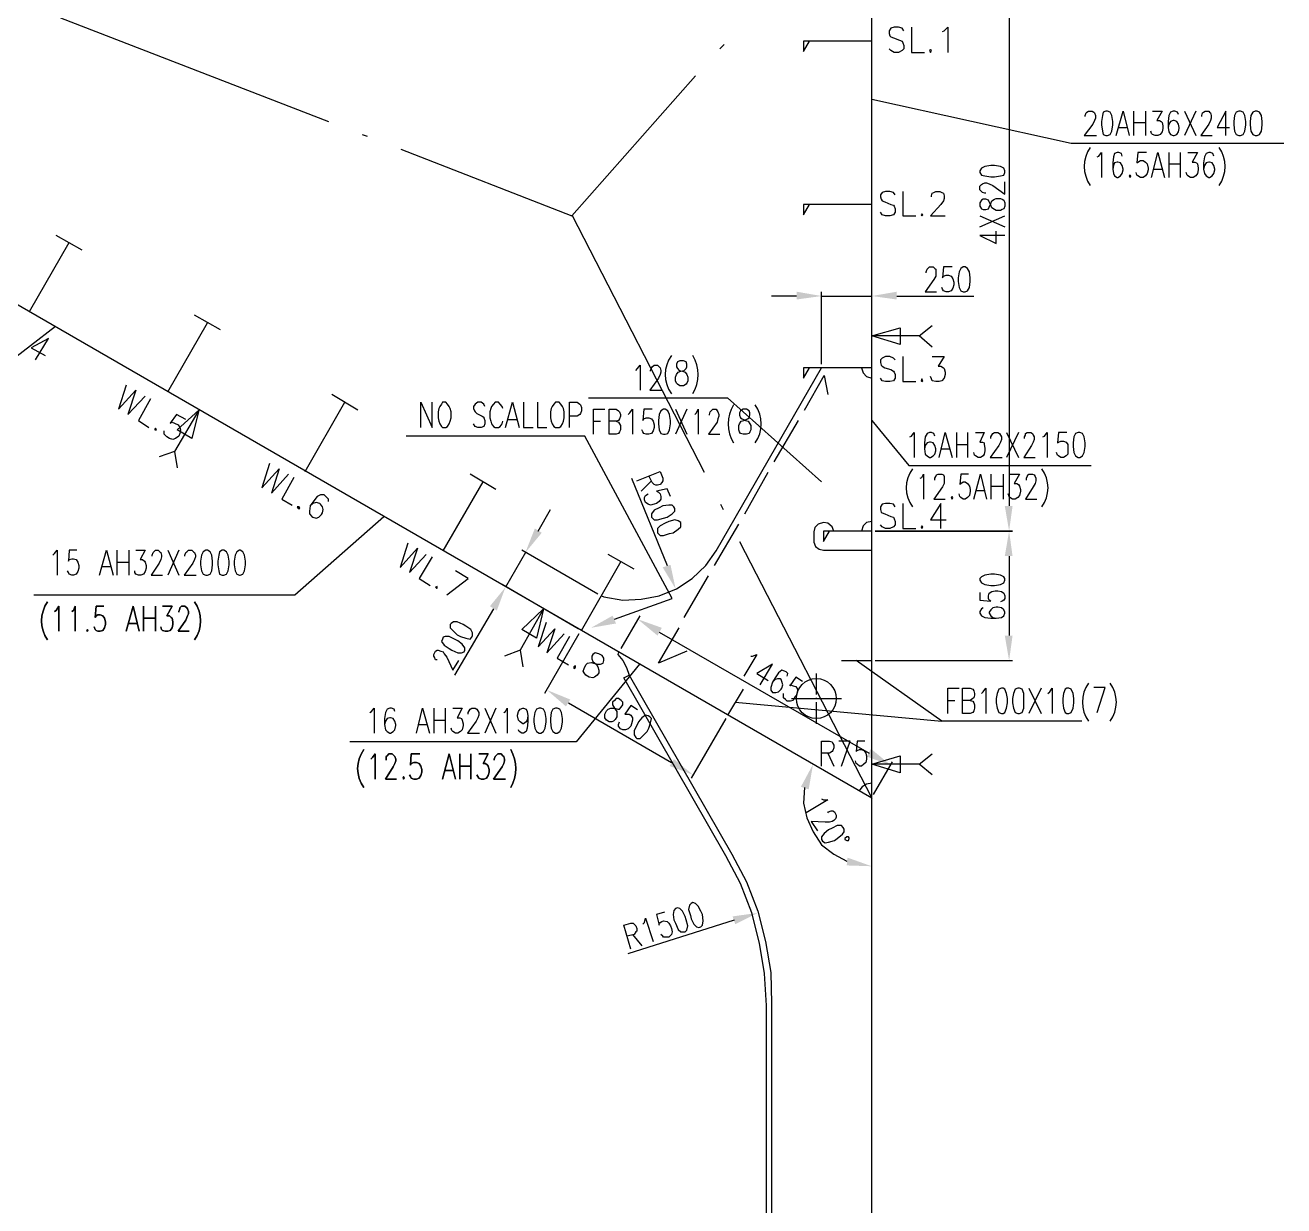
# Model space of a CAD drawing. Header units: millimetres. Extents: x 0.6 to 49, y 0.3 to 23.1.
# Drawn here: x 26.429 to 31.286, y 13.92 to 18.475 of the extents above; entities that cross this region are included whole.
import ezdxf

# ---------------------------------------------------------------- set-up
doc = ezdxf.new("R2010")
doc.units = ezdxf.units.MM
doc.layers.add('PDF_Geometry', color=7, linetype='Continuous')
doc.layers.add('PDF_Solid Fills', color=7, linetype='Continuous')

msp = doc.modelspace()

# ---------------------------------------------------------------- linework, layer by layer
at = {"layer": 'PDF_Geometry', "lineweight": 25}
for points in [[(29.1861, 16.4833), (29.6961, 15.4933), (24.3161, 18.6), (24.3161, 19.3733), (24.9761, 19.12)], [(30.2261, 18.9467), (30.2261, 16.62)], [(26.5661, 18.5033), (27.5994, 18.1033)], [(29.8194, 18.4533), (29.8128, 18.4633), (29.7994, 18.4667), (29.7828, 18.4667), (29.7694, 18.4633), (29.7628, 18.4533), (29.7628, 18.4433), (29.7661, 18.4333), (29.7694, 18.43), (29.7794, 18.4267), (29.8028, 18.4167), (29.8128, 18.4133), (29.8161, 18.4067), (29.8194, 18.3967), (29.8194, 18.3833), (29.8128, 18.3767), (29.7994, 18.37), (29.7828, 18.37), (29.7694, 18.3767), (29.7628, 18.3833)], [(29.8494, 18.4667), (29.8494, 18.37), (29.8994, 18.37)], [(29.9694, 18.45), (29.9761, 18.4533), (29.9894, 18.4667), (29.9894, 18.37)], [(29.6961, 18.4133), (29.4328, 18.4133), (29.4328, 18.3733), (29.4561, 18.4133)], [(29.1261, 18.4), (29.1094, 18.3833)], [(27.8794, 17.9967), (28.5394, 17.74), (29.0161, 18.28)], [(29.6961, 18.19), (30.4661, 18.02), (31.2861, 18.02)], [(30.5194, 18.1233), (30.5194, 18.1267), (30.5228, 18.1367), (30.5261, 18.14), (30.5328, 18.1433), (30.5461, 18.1433), (30.5528, 18.14), (30.5561, 18.1367), (30.5594, 18.1267), (30.5594, 18.1167), (30.5561, 18.1067), (30.5494, 18.0933), (30.5161, 18.05), (30.5628, 18.05)], [(30.6394, 18.05), (30.6661, 18.1433), (30.6894, 18.05)], [(30.7061, 18.1433), (30.7061, 18.05)], [(30.7528, 18.1433), (30.7528, 18.05)], [(30.7794, 18.1433), (30.8161, 18.1433), (30.7961, 18.1067), (30.8061, 18.1067), (30.8128, 18.1033), (30.8161, 18.1), (30.8194, 18.0867), (30.8194, 18.0767), (30.8161, 18.0633), (30.8094, 18.0533), (30.7994, 18.05), (30.7894, 18.05), (30.7794, 18.0533), (30.7761, 18.0567), (30.7728, 18.0667)], [(30.8794, 18.13), (30.8761, 18.14), (30.8661, 18.1433), (30.8594, 18.1433), (30.8494, 18.14), (30.8428, 18.1267), (30.8394, 18.1033), (30.8394, 18.08), (30.8428, 18.0633), (30.8494, 18.0533), (30.8594, 18.05), (30.8628, 18.05), (30.8728, 18.0533), (30.8794, 18.0633), (30.8828, 18.0767), (30.8828, 18.08), (30.8794, 18.0933), (30.8728, 18.1033), (30.8628, 18.1067), (30.8594, 18.1067), (30.8494, 18.1033), (30.8428, 18.0933), (30.8394, 18.08)], [(30.9028, 18.1433), (30.9461, 18.05)], [(30.9461, 18.1433), (30.9028, 18.05)], [(30.9694, 18.1233), (30.9694, 18.1267), (30.9728, 18.1367), (30.9761, 18.14), (30.9828, 18.1433), (30.9961, 18.1433), (30.9994, 18.14), (31.0028, 18.1367), (31.0061, 18.1267), (31.0061, 18.1167), (31.0028, 18.1067), (30.9961, 18.0933), (30.9661, 18.05), (31.0094, 18.05)], [(31.0628, 18.05), (31.0628, 18.1433), (31.0294, 18.08), (31.0761, 18.08)], [(30.6494, 18.08), (30.6794, 18.08)], [(30.7061, 18.1), (30.7528, 18.1)], [(27.7294, 18.0533), (27.7494, 18.0467)], [(30.5661, 17.9667), (30.5728, 17.97), (30.5828, 17.9833), (30.5828, 17.8867)], [(30.6628, 17.97), (30.6594, 17.98), (30.6494, 17.9833), (30.6428, 17.9833), (30.6328, 17.98), (30.6294, 17.9667), (30.6261, 17.9433), (30.6261, 17.92), (30.6294, 17.9033), (30.6328, 17.8933), (30.6428, 17.8867), (30.6461, 17.8867), (30.6561, 17.8933), (30.6628, 17.9033), (30.6661, 17.9167), (30.6661, 17.92), (30.6628, 17.9333), (30.6561, 17.9433), (30.6461, 17.9467), (30.6428, 17.9467), (30.6328, 17.9433), (30.6294, 17.9333), (30.6261, 17.92)], [(30.7561, 17.9833), (30.7228, 17.9833), (30.7194, 17.9433), (30.7228, 17.9467), (30.7328, 17.9533), (30.7428, 17.9533), (30.7528, 17.9467), (30.7594, 17.94), (30.7628, 17.9233), (30.7628, 17.9167), (30.7594, 17.9033), (30.7528, 17.8933), (30.7428, 17.8867), (30.7328, 17.8867), (30.7228, 17.8933), (30.7194, 17.8967), (30.7161, 17.9067)], [(30.7761, 17.8867), (30.7994, 17.9833), (30.8261, 17.8867)], [(30.8428, 17.9833), (30.8428, 17.8867)], [(30.8861, 17.9833), (30.8861, 17.8867)], [(30.9161, 17.9833), (30.9528, 17.9833), (30.9328, 17.9467), (30.9428, 17.9467), (30.9494, 17.9433), (30.9528, 17.94), (30.9561, 17.9233), (30.9561, 17.9167), (30.9528, 17.9033), (30.9461, 17.8933), (30.9361, 17.8867), (30.9261, 17.8867), (30.9161, 17.8933), (30.9128, 17.8967), (30.9094, 17.9067)], [(31.0161, 17.97), (31.0128, 17.98), (31.0028, 17.9833), (30.9961, 17.9833), (30.9861, 17.98), (30.9794, 17.9667), (30.9761, 17.9433), (30.9761, 17.92), (30.9794, 17.9033), (30.9861, 17.8933), (30.9961, 17.8867), (30.9994, 17.8867), (31.0094, 17.8933), (31.0161, 17.9033), (31.0194, 17.9167), (31.0194, 17.92), (31.0161, 17.9333), (31.0094, 17.9433), (30.9994, 17.9467), (30.9961, 17.9467), (30.9861, 17.9433), (30.9794, 17.9333), (30.9761, 17.92)], [(30.8428, 17.94), (30.8861, 17.94)], [(30.7861, 17.92), (30.8161, 17.92)], [(29.7861, 17.82), (29.7794, 17.83), (29.7661, 17.8333), (29.7494, 17.8333), (29.7361, 17.83), (29.7294, 17.82), (29.7294, 17.8133), (29.7328, 17.8033), (29.7361, 17.7967), (29.7461, 17.7933), (29.7694, 17.7833), (29.7794, 17.78), (29.7828, 17.7767), (29.7861, 17.7667), (29.7861, 17.7533), (29.7794, 17.7433), (29.7661, 17.74), (29.7494, 17.74), (29.7361, 17.7433), (29.7294, 17.7533)], [(29.8161, 17.8333), (29.8161, 17.74), (29.8661, 17.74)], [(29.9261, 17.8133), (29.9261, 17.8167), (29.9294, 17.8267), (29.9361, 17.83), (29.9428, 17.8333), (29.9594, 17.8333), (29.9661, 17.83), (29.9728, 17.8267), (29.9761, 17.8167), (29.9761, 17.8067), (29.9728, 17.7967), (29.9628, 17.7833), (29.9228, 17.74), (29.9794, 17.74)], [(30.1361, 17.8267), (30.1328, 17.8267), (30.1228, 17.83), (30.1194, 17.8333), (30.1128, 17.84), (30.1128, 17.8533), (30.1194, 17.86), (30.1228, 17.8633), (30.1328, 17.8667), (30.1394, 17.8667), (30.1494, 17.8633), (30.1628, 17.8567), (30.2094, 17.8233), (30.2094, 17.87)], [(29.6961, 17.7833), (29.4328, 17.7833), (29.4328, 17.7433), (29.4561, 17.7833)], [(28.5394, 17.7433), (29.0494, 16.75)], [(30.1128, 17.6967), (30.2094, 17.74)], [(30.1128, 17.74), (30.2094, 17.6967)], [(30.2094, 17.6633), (30.1128, 17.6633), (30.1761, 17.6333), (30.1761, 17.68)], [(26.4461, 17.37), (26.5994, 17.6367)], [(26.6494, 17.6067), (26.5494, 17.6633)], [(29.9061, 17.52), (29.9061, 17.5233), (29.9094, 17.5333), (29.9128, 17.5367), (29.9194, 17.5433), (29.9328, 17.5433), (29.9394, 17.5367), (29.9428, 17.5333), (29.9428, 17.5067), (29.9361, 17.4933), (29.9028, 17.4467), (29.9461, 17.4467)], [(30.0061, 17.5433), (29.9728, 17.5433), (29.9694, 17.5), (29.9728, 17.5067), (29.9828, 17.51), (29.9928, 17.51), (30.0028, 17.5067), (30.0094, 17.4967), (30.0128, 17.4833), (30.0128, 17.4733), (30.0094, 17.46), (30.0028, 17.45), (29.9928, 17.4467), (29.9828, 17.4467), (29.9728, 17.45), (29.9694, 17.4567), (29.9661, 17.4633)], [(29.5028, 17.1667), (29.5028, 17.4467)], [(29.6961, 17.3733), (29.6961, 17.4467)], [(29.4061, 17.43), (29.3094, 17.43)], [(29.5028, 17.43), (29.6961, 17.43)], [(29.7928, 17.43), (30.0894, 17.43)], [(27.1828, 17.3), (27.0828, 17.3567)], [(25.4461, 17.09), (26.2561, 17.09), (26.5461, 17.3133)], [(26.9794, 17.06), (27.1328, 17.3267)], [(29.8794, 17.2767), (29.6961, 17.2767), (29.8061, 17.3067), (29.8061, 17.2433), (29.6961, 17.2767)], [(29.9294, 17.2333), (29.8794, 17.2767), (29.9294, 17.3167)], [(26.4694, 17.1833), (26.5194, 17.2667), (26.4528, 17.23), (26.5061, 17.2)], [(29.7861, 17.1833), (29.7794, 17.19), (29.7661, 17.1967), (29.7494, 17.1967), (29.7361, 17.19), (29.7294, 17.1833), (29.7294, 17.1733), (29.7328, 17.1633), (29.7361, 17.16), (29.7461, 17.1533), (29.7694, 17.1467), (29.7794, 17.14), (29.7828, 17.1367), (29.7861, 17.1267), (29.7861, 17.1133), (29.7794, 17.1033), (29.7661, 17.1), (29.7494, 17.1), (29.7361, 17.1033), (29.7294, 17.1133)], [(29.8161, 17.1967), (29.8161, 17.1), (29.8661, 17.1)], [(29.9294, 17.1967), (29.9761, 17.1967), (29.9528, 17.16), (29.9628, 17.16), (29.9728, 17.1533), (29.9761, 17.15), (29.9794, 17.1367), (29.9794, 17.1267), (29.9761, 17.1133), (29.9661, 17.1033), (29.9561, 17.1), (29.9428, 17.1), (29.9294, 17.1033), (29.9261, 17.11), (29.9228, 17.12)], [(28.6528, 16.2733), (28.6628, 16.27), (28.7361, 16.2567), (28.8061, 16.26), (28.8761, 16.2733), (28.9428, 16.3), (29.0028, 16.34), (29.0561, 16.39), (29.0961, 16.4467), (29.5028, 17.1533)], [(28.7861, 17.1433), (28.7928, 17.15), (28.8028, 17.1633), (28.8028, 17.0667)], [(28.8428, 17.14), (28.8428, 17.1433), (28.8461, 17.1533), (28.8494, 17.1567), (28.8561, 17.1633), (28.8694, 17.1633), (28.8761, 17.1567), (28.8794, 17.1533), (28.8828, 17.1433), (28.8828, 17.1367), (28.8794, 17.1267), (28.8728, 17.1133), (28.8394, 17.0667), (28.8861, 17.0667)], [(29.6961, 17.1533), (29.4328, 17.1533), (29.4328, 17.1133), (29.4561, 17.1533)], [(29.6561, 17.1533), (29.6628, 17.1333), (29.6761, 17.12), (29.6961, 17.1133)], [(29.4361, 16.99), (29.5128, 17.1233), (29.5261, 17.05)], [(26.8194, 17.0867), (26.7894, 16.9933), (26.8561, 17.0667), (26.8261, 16.9733), (26.8928, 17.0433)], [(27.7128, 16.99), (27.6128, 17.05)], [(26.9128, 17.0333), (26.8661, 16.95), (26.9061, 16.9233)], [(27.5094, 16.7533), (27.6628, 17.02)], [(27.9561, 16.9233), (27.9561, 17.02), (27.9994, 16.9233), (27.9994, 17.02)], [(28.2028, 17.0033), (28.1994, 17.0133), (28.1894, 17.02), (28.1761, 17.02), (28.1661, 17.0133), (28.1594, 17.0033), (28.1594, 16.9967), (28.1628, 16.9867), (28.1661, 16.9833), (28.1728, 16.9767), (28.1928, 16.9667), (28.1994, 16.9633), (28.1994, 16.96), (28.2028, 16.95), (28.2028, 16.9367), (28.1994, 16.9267), (28.1894, 16.9233), (28.1761, 16.9233), (28.1661, 16.9267), (28.1594, 16.9367)], [(28.2728, 16.9967), (28.2694, 17.0033), (28.2628, 17.0133), (28.2561, 17.02), (28.2428, 17.02), (28.2361, 17.0133), (28.2294, 17.0033), (28.2261, 16.9967), (28.2228, 16.9833), (28.2228, 16.96), (28.2261, 16.9467), (28.2294, 16.9367), (28.2361, 16.9267), (28.2428, 16.9233), (28.2561, 16.9233), (28.2628, 16.9267), (28.2694, 16.9367), (28.2728, 16.9467)], [(28.2828, 16.9233), (28.3094, 17.02), (28.3361, 16.9233)], [(28.3528, 17.02), (28.3528, 16.9233), (28.3894, 16.9233)], [(28.4061, 17.02), (28.4061, 16.9233), (28.4428, 16.9233)], [(28.5294, 16.9233), (28.5294, 17.02), (28.5594, 17.02), (28.5694, 17.0133), (28.5728, 17.01), (28.5761, 17), (28.5761, 16.9867), (28.5728, 16.9767), (28.5694, 16.9733), (28.5594, 16.9667), (28.5294, 16.9667)], [(28.6028, 17.0367), (29.1394, 17.0367), (29.5028, 16.7133)], [(27.0994, 16.99), (27.0061, 16.83), (26.9461, 16.81)], [(27.0494, 16.9533), (27.0128, 16.9733), (26.9894, 16.94), (26.9961, 16.9433), (27.0061, 16.94), (27.0194, 16.9333), (27.0261, 16.9233), (27.0294, 16.9133), (27.0261, 16.9), (27.0228, 16.89), (27.0094, 16.88), (26.9994, 16.8767), (26.9861, 16.88), (26.9761, 16.8867), (26.9661, 16.8967), (26.9661, 16.91)], [(28.2928, 16.9533), (28.3261, 16.9533)], [(28.6228, 16.8967), (28.6228, 16.9933), (28.6661, 16.9933)], [(28.7094, 16.9467), (28.7194, 16.9433), (28.7228, 16.9367), (28.7261, 16.93), (28.7261, 16.9133), (28.7228, 16.9067), (28.7194, 16.9), (28.7094, 16.8967), (28.6828, 16.8967), (28.6828, 16.9933), (28.7094, 16.9933), (28.7194, 16.9867), (28.7228, 16.9833), (28.7261, 16.9733), (28.7261, 16.9667), (28.7228, 16.9567), (28.7194, 16.95), (28.7094, 16.9467), (28.6828, 16.9467)], [(28.7561, 16.9733), (28.7628, 16.98), (28.7728, 16.9933), (28.7728, 16.8967)], [(28.8494, 16.9933), (28.8161, 16.9933), (28.8128, 16.95), (28.8161, 16.9567), (28.8261, 16.96), (28.8361, 16.96), (28.8461, 16.9567), (28.8528, 16.9467), (28.8561, 16.9333), (28.8561, 16.9233), (28.8528, 16.91), (28.8461, 16.9), (28.8361, 16.8967), (28.8261, 16.8967), (28.8161, 16.9), (28.8128, 16.9067), (28.8094, 16.9133)], [(28.9394, 16.9933), (28.9828, 16.8967)], [(28.9828, 16.9933), (28.9394, 16.8967)], [(29.0128, 16.9733), (29.0194, 16.98), (29.0261, 16.9933), (29.0261, 16.8967)], [(29.0694, 16.97), (29.0694, 16.9733), (29.0728, 16.9833), (29.0761, 16.9867), (29.0828, 16.9933), (29.0961, 16.9933), (29.0994, 16.9867), (29.1028, 16.9833), (29.1061, 16.9733), (29.1061, 16.9667), (29.1028, 16.9567), (29.0994, 16.9433), (29.0661, 16.8967), (29.1094, 16.8967)], [(29.3194, 16.79), (29.4128, 16.95)], [(29.6961, 16.95), (29.8394, 16.7767), (30.5428, 16.7767)], [(28.6228, 16.9467), (28.6494, 16.9467)], [(29.8428, 16.8867), (29.8494, 16.89), (29.8594, 16.9033), (29.8594, 16.8067)], [(29.9394, 16.89), (29.9361, 16.9), (29.9261, 16.9033), (29.9194, 16.9033), (29.9094, 16.9), (29.9028, 16.8867), (29.8994, 16.8633), (29.8994, 16.84), (29.9028, 16.82), (29.9094, 16.8133), (29.9194, 16.8067), (29.9228, 16.8067), (29.9328, 16.8133), (29.9394, 16.82), (29.9428, 16.8333), (29.9428, 16.84), (29.9394, 16.8533), (29.9328, 16.8633), (29.9228, 16.8667), (29.9194, 16.8667), (29.9094, 16.8633), (29.9028, 16.8533), (29.8994, 16.84)], [(29.9561, 16.8067), (29.9794, 16.9033), (30.0061, 16.8067)], [(30.0228, 16.9033), (30.0228, 16.8067)], [(30.0661, 16.9033), (30.0661, 16.8067)], [(30.0961, 16.9033), (30.1294, 16.9033), (30.1128, 16.8667), (30.1228, 16.8667), (30.1294, 16.8633), (30.1294, 16.8567), (30.1328, 16.8433), (30.1328, 16.8333), (30.1294, 16.82), (30.1261, 16.8133), (30.1161, 16.8067), (30.1061, 16.8067), (30.0961, 16.8133), (30.0928, 16.8167), (30.0894, 16.8267)], [(30.1561, 16.88), (30.1561, 16.8867), (30.1594, 16.8933), (30.1628, 16.9), (30.1694, 16.9033), (30.1828, 16.9033), (30.1894, 16.9), (30.1928, 16.8933), (30.1961, 16.8867), (30.1961, 16.8767), (30.1928, 16.8667), (30.1861, 16.8533), (30.1528, 16.8067), (30.1994, 16.8067)], [(30.2161, 16.9033), (30.2628, 16.8067)], [(30.2628, 16.9033), (30.2161, 16.8067)], [(30.2861, 16.88), (30.2861, 16.8867), (30.2894, 16.8933), (30.2894, 16.9), (30.2961, 16.9033), (30.3094, 16.9033), (30.3161, 16.9), (30.3194, 16.8933), (30.3228, 16.8867), (30.3228, 16.8767), (30.3194, 16.8667), (30.3128, 16.8533), (30.2828, 16.8067), (30.3261, 16.8067)], [(30.3561, 16.8867), (30.3628, 16.89), (30.3728, 16.9033), (30.3728, 16.8067)], [(30.4494, 16.9033), (30.4161, 16.9033), (30.4128, 16.8633), (30.4161, 16.8667), (30.4261, 16.87), (30.4361, 16.87), (30.4461, 16.8667), (30.4528, 16.8567), (30.4528, 16.82), (30.4461, 16.8133), (30.4361, 16.8067), (30.4261, 16.8067), (30.4161, 16.8133), (30.4128, 16.8167), (30.4094, 16.8267)], [(28.7028, 16.1833), (28.9261, 16.2633), (28.5894, 16.89), (27.8994, 16.89)], [(30.0228, 16.8567), (30.0661, 16.8567)], [(27.0061, 16.83), (27.0161, 16.7667)], [(29.9661, 16.84), (29.9961, 16.84)], [(27.3728, 16.7833), (27.3428, 16.69), (27.4094, 16.7633), (27.3794, 16.67), (27.4461, 16.7433)], [(27.4661, 16.73), (27.4194, 16.6467), (27.4594, 16.6233)], [(28.0428, 16.4467), (28.1961, 16.7133)], [(28.2461, 16.6833), (28.1461, 16.7433)], [(28.7694, 16.7267), (28.9061, 16.39)], [(28.7894, 16.7167), (28.8794, 16.7533), (28.8894, 16.7267), (28.8894, 16.7167), (28.8861, 16.71), (28.8794, 16.7033), (28.8694, 16.7), (28.8628, 16.7), (28.8561, 16.7033), (28.8494, 16.71), (28.8361, 16.7367)], [(28.8461, 16.7167), (28.8061, 16.6767)], [(29.2061, 16.59), (29.2961, 16.75)], [(29.8828, 16.7267), (29.8894, 16.73), (29.8961, 16.7433), (29.8961, 16.6467)], [(29.9394, 16.72), (29.9394, 16.7267), (29.9428, 16.7333), (29.9461, 16.74), (29.9528, 16.7433), (29.9661, 16.7433), (29.9728, 16.74), (29.9761, 16.7333), (29.9761, 16.7067), (29.9694, 16.6933), (29.9361, 16.6467), (29.9794, 16.6467)], [(30.0694, 16.7433), (30.0394, 16.7433), (30.0361, 16.7033), (30.0394, 16.7067), (30.0494, 16.7133), (30.0561, 16.7133), (30.0661, 16.7067), (30.0728, 16.6967), (30.0761, 16.6833), (30.0761, 16.6767), (30.0728, 16.66), (30.0661, 16.6533), (30.0561, 16.6467), (30.0494, 16.6467), (30.0394, 16.6533), (30.0361, 16.6567), (30.0328, 16.6667)], [(30.0894, 16.6467), (30.1161, 16.7433), (30.1394, 16.6467)], [(30.1561, 16.7433), (30.1561, 16.6467)], [(30.2028, 16.7433), (30.2028, 16.6467)], [(30.2294, 16.7433), (30.2661, 16.7433), (30.2461, 16.7067), (30.2561, 16.7067), (30.2628, 16.7033), (30.2661, 16.6967), (30.2694, 16.6833), (30.2694, 16.6767), (30.2661, 16.66), (30.2594, 16.6533), (30.2494, 16.6467), (30.2394, 16.6467), (30.2294, 16.6533), (30.2261, 16.6567), (30.2228, 16.6667)], [(30.2928, 16.72), (30.2928, 16.7267), (30.2961, 16.7333), (30.2994, 16.74), (30.3028, 16.7433), (30.3161, 16.7433), (30.3228, 16.74), (30.3261, 16.7333), (30.3294, 16.7267), (30.3294, 16.7167), (30.3261, 16.7067), (30.3194, 16.6933), (30.2894, 16.6467), (30.3328, 16.6467)], [(27.5994, 16.6367), (27.5994, 16.6467), (27.5894, 16.6567), (27.5828, 16.6633), (27.5694, 16.6633), (27.5561, 16.6567), (27.5428, 16.64), (27.5294, 16.62), (27.5261, 16.6), (27.5261, 16.59), (27.5361, 16.58), (27.5394, 16.5767), (27.5528, 16.5733), (27.5628, 16.5767), (27.5728, 16.5867), (27.5761, 16.5933), (27.5794, 16.6067), (27.5761, 16.6167), (27.5694, 16.6267), (27.5661, 16.63), (27.5528, 16.6333), (27.5394, 16.63), (27.5294, 16.62)], [(28.9194, 16.6567), (28.9061, 16.6867), (28.8661, 16.6767), (28.8728, 16.6733), (28.8794, 16.6667), (28.8828, 16.6567), (28.8828, 16.6467), (28.8761, 16.6367), (28.8661, 16.63), (28.8561, 16.6267), (28.8428, 16.6233), (28.8328, 16.6267), (28.8228, 16.6333), (28.8194, 16.6433), (28.8194, 16.6533), (28.8228, 16.66), (28.8328, 16.6667)], [(30.0994, 16.68), (30.1328, 16.68)], [(30.1561, 16.6967), (30.2028, 16.6967)], [(29.1128, 16.6267), (29.1228, 16.6067)], [(29.7861, 16.6167), (29.7794, 16.6267), (29.7661, 16.63), (29.7494, 16.63), (29.7361, 16.6267), (29.7294, 16.6167), (29.7294, 16.6067), (29.7328, 16.5967), (29.7361, 16.5933), (29.7461, 16.59), (29.7694, 16.58), (29.7794, 16.5767), (29.7828, 16.57), (29.7861, 16.56), (29.7861, 16.5467), (29.7794, 16.54), (29.7661, 16.5333), (29.7494, 16.5333), (29.7361, 16.54), (29.7294, 16.5467)], [(29.8161, 16.63), (29.8161, 16.5333), (29.8661, 16.5333)], [(29.9628, 16.5333), (29.9628, 16.63), (29.9228, 16.5667), (29.9828, 16.5667)], [(26.4628, 16.2767), (27.4694, 16.2767), (27.8128, 16.58)], [(28.4094, 16.5233), (28.4561, 16.6067)], [(29.0894, 16.39), (29.1828, 16.55)], [(29.5494, 16.5233), (29.5428, 16.54), (29.5261, 16.5533), (29.5094, 16.5567), (29.4894, 16.55), (29.4761, 16.5367), (29.4728, 16.52), (29.4728, 16.48), (29.4794, 16.4633), (29.4928, 16.4533), (29.5094, 16.45), (29.6961, 16.45)], [(29.6961, 16.5233), (29.5094, 16.5233), (29.5094, 16.4833), (29.5328, 16.5233)], [(29.6961, 16.56), (29.6761, 16.5567), (29.6628, 16.5433), (29.6561, 16.5233)], [(27.9061, 16.4767), (27.8761, 16.3833), (27.9428, 16.4567), (27.9128, 16.3633), (27.9761, 16.4333)], [(26.5361, 16.43), (26.5428, 16.4367), (26.5528, 16.45), (26.5528, 16.3533)], [(26.6294, 16.45), (26.5994, 16.45), (26.5961, 16.4067), (26.5994, 16.4133), (26.6094, 16.4167), (26.6161, 16.4167), (26.6261, 16.4133), (26.6328, 16.4033), (26.6361, 16.39), (26.6361, 16.38), (26.6328, 16.3667), (26.6261, 16.3567), (26.6161, 16.3533), (26.6094, 16.3533), (26.5994, 16.3567), (26.5961, 16.3633), (26.5928, 16.37)], [(26.7161, 16.3533), (26.7428, 16.45), (26.7694, 16.3533)], [(26.7828, 16.45), (26.7828, 16.3533)], [(26.8294, 16.45), (26.8294, 16.3533)], [(26.8561, 16.45), (26.8928, 16.45), (26.8728, 16.4133), (26.8828, 16.4133), (26.8894, 16.4067), (26.8928, 16.4033), (26.8961, 16.39), (26.8961, 16.38), (26.8928, 16.3667), (26.8861, 16.3567), (26.8761, 16.3533), (26.8661, 16.3533), (26.8561, 16.3567), (26.8528, 16.3633), (26.8528, 16.37)], [(26.9194, 16.4267), (26.9194, 16.43), (26.9228, 16.44), (26.9261, 16.4433), (26.9328, 16.45), (26.9428, 16.45), (26.9494, 16.4433), (26.9528, 16.44), (26.9561, 16.43), (26.9561, 16.4233), (26.9528, 16.4133), (26.9461, 16.4), (26.9161, 16.3533), (26.9594, 16.3533)], [(26.9794, 16.45), (27.0228, 16.3533)], [(27.0228, 16.45), (26.9794, 16.3533)], [(27.0461, 16.4267), (27.0461, 16.43), (27.0494, 16.44), (27.0528, 16.4433), (27.0594, 16.45), (27.0728, 16.45), (27.0794, 16.4433), (27.0828, 16.44), (27.0861, 16.43), (27.0861, 16.4233), (27.0828, 16.4133), (27.0761, 16.4), (27.0428, 16.3533), (27.0894, 16.3533)], [(27.9994, 16.4233), (27.9494, 16.34), (27.9928, 16.3133)], [(28.3594, 16.44), (28.2828, 16.3067)], [(28.6394, 16.28), (28.3461, 16.45)], [(28.7794, 16.3767), (28.6794, 16.4333)], [(30.2261, 16.4267), (30.2261, 16.12)], [(26.7261, 16.3867), (26.7594, 16.3867)], [(26.7828, 16.4033), (26.8294, 16.4033)], [(28.0561, 16.2767), (28.1394, 16.34), (28.0894, 16.37)], [(28.5761, 16.14), (28.7294, 16.4067)], [(28.9728, 16.19), (29.0661, 16.35)], [(28.5628, 16.1467), (28.2694, 16.3167)], [(30.1128, 16.2867), (30.1128, 16.2567), (30.1561, 16.2533), (30.1494, 16.2567), (30.1461, 16.2633), (30.1461, 16.2733), (30.1494, 16.2833), (30.1594, 16.29), (30.1728, 16.2933), (30.1828, 16.2933), (30.1961, 16.29), (30.2061, 16.2833), (30.2094, 16.2733), (30.2094, 16.2633), (30.2061, 16.2567), (30.1994, 16.2533), (30.1928, 16.25)], [(28.2361, 16.2233), (28.0861, 15.9667)], [(28.4294, 16.2233), (28.3394, 16.0633), (28.2794, 16.04)], [(30.1261, 16.2267), (30.1194, 16.2233), (30.1128, 16.2133), (30.1128, 16.2067), (30.1194, 16.1967), (30.1328, 16.19), (30.1561, 16.1867), (30.1761, 16.1867), (30.1961, 16.19), (30.2061, 16.1967), (30.2094, 16.2067), (30.2094, 16.21), (30.2061, 16.22), (30.1961, 16.2267), (30.1828, 16.23), (30.1761, 16.23), (30.1628, 16.2267), (30.1561, 16.22), (30.1494, 16.21), (30.1494, 16.2067), (30.1561, 16.1967), (30.1628, 16.19), (30.1761, 16.1867)], [(28.7294, 16.07), (28.8028, 16.1967)], [(28.4394, 16.17), (28.4094, 16.0767), (28.4728, 16.1467), (28.4428, 16.0533), (28.5094, 16.1267)], [(28.5661, 16.1267), (28.4328, 15.8967)], [(28.9828, 16.06), (28.8728, 16.0133), (28.9528, 16.15)], [(28.8761, 16.1333), (29.6861, 15.6667)], [(28.5294, 16.1167), (28.4828, 16.0333), (28.5261, 16.0067)], [(28.0194, 16.0267), (28.0128, 16.0267), (28.0094, 16.0367), (28.0061, 16.04), (28.0061, 16.0467), (28.0128, 16.06), (28.0194, 16.0633), (28.0228, 16.0633), (28.0328, 16.06), (28.0428, 16.0567), (28.0461, 16.05), (28.0561, 16.0367), (28.0794, 15.9867), (28.1028, 16.0233)], [(28.3394, 16.0633), (28.3494, 16)], [(28.7194, 16.0567), (28.7161, 16.0467), (28.7361, 16.0233), (28.7494, 15.9967), (28.7594, 15.9667)], [(29.2294, 16.04), (29.2361, 16.04), (29.2528, 16.0467), (29.2028, 15.9633)], [(28.7994, 16.01), (28.5561, 15.71), (27.6828, 15.71)], [(29.2661, 15.93), (29.3128, 16.01), (29.2528, 15.9733), (29.2961, 15.9467)], [(29.3694, 15.9633), (29.3728, 15.9733), (29.3661, 15.98), (29.3594, 15.9833), (29.3494, 15.9867), (29.3361, 15.9767), (29.3228, 15.9567), (29.3128, 15.94), (29.3061, 15.92), (29.3061, 15.91), (29.3128, 15.9), (29.3261, 15.9), (29.3361, 15.9033), (29.3461, 15.9133), (29.3494, 15.9167), (29.3528, 15.93), (29.3494, 15.9433), (29.3461, 15.95), (29.3428, 15.9533), (29.3328, 15.9533), (29.3228, 15.95), (29.3128, 15.94)], [(29.5794, 16.0233), (29.6961, 16.0233)], [(30.5061, 15.79), (29.9661, 15.79), (29.6361, 16.0233)], [(29.7094, 16.0233), (30.2394, 16.0233)], [(29.2894, 10.8233), (29.2894, 14.6933), (29.2828, 14.8167), (29.2628, 14.9333), (29.2328, 15.05), (29.1894, 15.1633), (29.1328, 15.27), (28.7394, 15.9567), (28.7594, 15.9667), (29.1561, 15.2767), (29.2128, 15.17), (29.2561, 15.0567), (29.2861, 14.94), (29.3061, 14.82), (29.3094, 14.7), (29.3094, 10.82)], [(29.4294, 15.9433), (29.4028, 15.96), (29.3794, 15.9267), (29.3828, 15.93), (29.3928, 15.9267), (29.4028, 15.9233), (29.4094, 15.9133), (29.4094, 15.9033), (29.4061, 15.89), (29.3994, 15.8833), (29.3928, 15.87), (29.3828, 15.8667), (29.3694, 15.8667), (29.3628, 15.8733), (29.3561, 15.88), (29.3561, 15.8967)], [(29.4828, 15.8933), (29.4828, 15.9733)], [(29.1994, 15.9133), (29.1394, 15.8133)], [(29.9894, 15.82), (29.9894, 15.9167), (30.0328, 15.9167)], [(30.0761, 15.87), (30.0861, 15.8667), (30.0894, 15.86), (30.0928, 15.8533), (30.0928, 15.84), (30.0894, 15.83), (30.0861, 15.8233), (30.0761, 15.82), (30.0461, 15.82), (30.0461, 15.9167), (30.0761, 15.9167), (30.0861, 15.9133), (30.0894, 15.9067), (30.0928, 15.8967), (30.0928, 15.89), (30.0894, 15.88), (30.0861, 15.8767), (30.0761, 15.87), (30.0461, 15.87)], [(30.1194, 15.8967), (30.1261, 15.9033), (30.1361, 15.9167), (30.1361, 15.82)], [(30.3028, 15.9167), (30.3494, 15.82)], [(30.3494, 15.9167), (30.3028, 15.82)], [(30.3761, 15.8967), (30.3828, 15.9033), (30.3928, 15.9167), (30.3928, 15.82)], [(30.5661, 15.8233), (30.5961, 15.92), (30.5528, 15.92)], [(27.7594, 15.8233), (27.7661, 15.8267), (27.7761, 15.84), (27.7761, 15.7433)], [(27.8561, 15.8267), (27.8528, 15.8367), (27.8428, 15.84), (27.8361, 15.84), (27.8261, 15.8367), (27.8194, 15.8233), (27.8161, 15.8), (27.8161, 15.7767), (27.8194, 15.7567), (27.8261, 15.75), (27.8361, 15.7433), (27.8394, 15.7433), (27.8494, 15.75), (27.8561, 15.7567), (27.8594, 15.7733), (27.8594, 15.7767), (27.8561, 15.79), (27.8494, 15.8), (27.8394, 15.8033), (27.8361, 15.8033), (27.8261, 15.8), (27.8194, 15.79), (27.8161, 15.7767)], [(27.9394, 15.7433), (27.9628, 15.84), (27.9894, 15.7433)], [(28.0061, 15.84), (28.0061, 15.7433)], [(28.0494, 15.84), (28.0494, 15.7433)], [(28.0794, 15.84), (28.1161, 15.84), (28.0961, 15.8033), (28.1061, 15.8033), (28.1128, 15.8), (28.1161, 15.7933), (28.1194, 15.78), (28.1194, 15.7733), (28.1161, 15.7567), (28.1094, 15.75), (28.0994, 15.7433), (28.0894, 15.7433), (28.0794, 15.75), (28.0761, 15.7533), (28.0728, 15.7633)], [(28.1394, 15.8167), (28.1394, 15.8233), (28.1428, 15.83), (28.1461, 15.8367), (28.1528, 15.84), (28.1661, 15.84), (28.1728, 15.8367), (28.1761, 15.83), (28.1794, 15.8233), (28.1794, 15.8133), (28.1761, 15.8033), (28.1694, 15.79), (28.1361, 15.7433), (28.1828, 15.7433)], [(28.2028, 15.84), (28.2461, 15.7433)], [(28.2461, 15.84), (28.2028, 15.7433)], [(28.2761, 15.8233), (28.2828, 15.8267), (28.2894, 15.84), (28.2894, 15.7433)], [(28.3694, 15.81), (28.3661, 15.7933), (28.3628, 15.7867), (28.3528, 15.78), (28.3494, 15.78), (28.3394, 15.7867), (28.3328, 15.7933), (28.3294, 15.81), (28.3294, 15.8133), (28.3328, 15.8267), (28.3394, 15.8367), (28.3494, 15.84), (28.3528, 15.84), (28.3628, 15.8367), (28.3661, 15.8267), (28.3694, 15.81), (28.3694, 15.7867), (28.3661, 15.7633), (28.3628, 15.75), (28.3528, 15.7433), (28.3461, 15.7433), (28.3361, 15.75), (28.3328, 15.7567)], [(28.5261, 15.86), (28.9228, 15.63)], [(28.7928, 15.8333), (28.7661, 15.85), (28.7428, 15.8167), (28.7594, 15.8167), (28.7661, 15.8133), (28.7728, 15.8033), (28.7728, 15.7933), (28.7694, 15.78), (28.7661, 15.77), (28.7561, 15.76), (28.7461, 15.7567), (28.7361, 15.7567), (28.7261, 15.76), (28.7194, 15.77), (28.7194, 15.7767), (28.7228, 15.7867)], [(29.1694, 15.8633), (29.9661, 15.79)], [(29.3861, 15.8767), (29.5794, 15.8767)], [(29.4828, 15.8767), (29.4828, 15.88)], [(29.4828, 15.78), (29.4828, 15.8633)], [(29.9894, 15.87), (30.0161, 15.87)], [(28.0061, 15.7933), (28.0494, 15.7933)], [(29.1328, 15.8), (28.9994, 15.57)], [(27.9494, 15.7767), (27.9794, 15.7767)], [(29.5028, 15.6167), (29.5028, 15.7133), (29.5328, 15.7133), (29.5428, 15.71), (29.5461, 15.7033), (29.5494, 15.6967), (29.5494, 15.6867), (29.5461, 15.6767), (29.5428, 15.6733), (29.5328, 15.6667), (29.5028, 15.6667)], [(29.5794, 15.6167), (29.6128, 15.7133), (29.5694, 15.7133)], [(29.6694, 15.7133), (29.6394, 15.7133), (29.6361, 15.6733), (29.6394, 15.6767), (29.6494, 15.68), (29.6561, 15.68), (29.6661, 15.6767), (29.6728, 15.6667), (29.6761, 15.6533), (29.6761, 15.6433), (29.6728, 15.63), (29.6661, 15.6233), (29.6561, 15.6167), (29.6494, 15.6167), (29.6394, 15.6233), (29.6361, 15.6267), (29.6328, 15.6367)], [(29.5261, 15.6667), (29.5494, 15.6167)], [(29.8794, 15.6233), (29.6961, 15.6233), (29.8061, 15.6567), (29.8061, 15.59), (29.6961, 15.6233)], [(29.9294, 15.5833), (29.8794, 15.6233), (29.9294, 15.6633)], [(29.7028, 15.5067), (29.7761, 15.6333)], [(29.6961, 15.55), (29.6761, 15.5467), (29.6594, 15.5367), (29.6461, 15.52)], [(29.4361, 15.5333), (29.4328, 15.4733), (29.4461, 15.4167), (29.4694, 15.3633), (29.5028, 15.3133), (29.5494, 15.2767), (29.5994, 15.25)], [(29.5028, 15.49), (29.5094, 15.4867), (29.5261, 15.4867), (29.4428, 15.4367)], [(29.5261, 15.4367), (29.5294, 15.44), (29.5394, 15.4433), (29.5461, 15.4433), (29.5528, 15.44), (29.5594, 15.4267), (29.5594, 15.42), (29.5561, 15.4133), (29.5494, 15.4067), (29.5428, 15.4033), (29.5328, 15.4), (29.5161, 15.4), (29.4628, 15.4033), (29.4861, 15.3667)], [(28.7661, 14.91), (28.7394, 15.0033), (28.7661, 15.01), (28.7761, 15.01), (28.7794, 15.0067), (28.7861, 15), (28.7894, 14.99), (28.7894, 14.98), (28.7861, 14.9767), (28.7794, 14.9667), (28.7528, 14.96)], [(28.7561, 14.8933), (29.1661, 15.0233)], [(28.8128, 15.0067), (28.8194, 15.0133), (28.8228, 15.03), (28.8528, 14.94)], [(28.8961, 15.0533), (28.8661, 15.0433), (28.8761, 15.0033), (28.8761, 15.01), (28.8861, 15.0167), (28.8928, 15.02), (28.9061, 15.0167), (28.9128, 15.01), (28.9194, 15), (28.9228, 14.99), (28.9261, 14.9767), (28.9228, 14.9667), (28.9128, 14.9567), (28.8928, 14.9567), (28.8894, 14.96), (28.8828, 14.9667)], [(28.7728, 14.9667), (28.8094, 14.9233)]]:
    msp.add_lwpolyline(points, dxfattribs=at)
msp.add_lwpolyline([(16.9861, 5.21), (28.2361, 5.21, 0.4124), (29.6961, 6.67), (29.6961, 19.12)], format="xyb", dxfattribs=at)
for points in [[(29.9228, 18.38), (29.9194, 18.3767), (29.9228, 18.37), (29.9261, 18.3767)], [(30.5994, 18.1433), (30.5894, 18.14), (30.5861, 18.1267), (30.5828, 18.1033), (30.5828, 18.09), (30.5861, 18.0667), (30.5894, 18.0533), (30.5994, 18.05), (30.6061, 18.05), (30.6161, 18.0533), (30.6228, 18.0667), (30.6261, 18.09), (30.6261, 18.1033), (30.6228, 18.1267), (30.6161, 18.14), (30.6061, 18.1433)], [(31.1128, 18.1433), (31.1028, 18.14), (31.0961, 18.1267), (31.0928, 18.1033), (31.0928, 18.09), (31.0961, 18.0667), (31.1028, 18.0533), (31.1128, 18.05), (31.1194, 18.05), (31.1294, 18.0533), (31.1361, 18.0667), (31.1394, 18.09), (31.1394, 18.1033), (31.1361, 18.1267), (31.1294, 18.14), (31.1194, 18.1433)], [(31.1761, 18.1433), (31.1661, 18.14), (31.1594, 18.1267), (31.1561, 18.1033), (31.1561, 18.09), (31.1594, 18.0667), (31.1661, 18.0533), (31.1761, 18.05), (31.1828, 18.05), (31.1928, 18.0533), (31.1994, 18.0667), (31.2028, 18.09), (31.2028, 18.1033), (31.1994, 18.1267), (31.1928, 18.14), (31.1828, 18.1433)], [(30.1128, 17.9067), (30.1194, 17.8967), (30.1328, 17.8933), (30.1561, 17.89), (30.1694, 17.89), (30.1928, 17.8933), (30.2061, 17.8967), (30.2094, 17.9067), (30.2094, 17.9133), (30.2061, 17.9233), (30.1928, 17.93), (30.1694, 17.9333), (30.1561, 17.9333), (30.1328, 17.93), (30.1194, 17.9233), (30.1128, 17.9133)], [(30.6928, 17.8967), (30.6894, 17.8933), (30.6928, 17.8867), (30.6961, 17.8933)], [(30.1128, 17.7767), (30.1194, 17.7667), (30.1261, 17.7633), (30.1361, 17.7633), (30.1461, 17.7667), (30.1494, 17.7733), (30.1561, 17.7867), (30.1594, 17.7967), (30.1694, 17.8033), (30.1761, 17.8067), (30.1928, 17.8067), (30.1994, 17.8033), (30.2061, 17.8), (30.2094, 17.79), (30.2094, 17.7767), (30.2061, 17.7667), (30.1994, 17.7633), (30.1928, 17.76), (30.1761, 17.76), (30.1694, 17.7633), (30.1594, 17.77), (30.1561, 17.78), (30.1494, 17.7933), (30.1461, 17.8), (30.1361, 17.8033), (30.1261, 17.8033), (30.1194, 17.8), (30.1128, 17.79)], [(29.8894, 17.7467), (29.8861, 17.7433), (29.8894, 17.74), (29.8928, 17.7433)], [(30.0494, 17.5433), (30.0394, 17.5367), (30.0328, 17.5233), (30.0294, 17.5), (30.0294, 17.4867), (30.0328, 17.4633), (30.0394, 17.45), (30.0494, 17.4467), (30.0561, 17.4467), (30.0661, 17.45), (30.0728, 17.4633), (30.0761, 17.4867), (30.0761, 17.5), (30.0728, 17.5233), (30.0661, 17.5367), (30.0561, 17.5433)], [(28.9561, 17.18), (28.9461, 17.1767), (28.9428, 17.1667), (28.9428, 17.1567), (28.9461, 17.15), (28.9528, 17.1433), (28.9661, 17.14), (28.9761, 17.1367), (28.9828, 17.1267), (28.9861, 17.1167), (28.9861, 17.1033), (28.9828, 17.0933), (28.9794, 17.09), (28.9694, 17.0833), (28.9561, 17.0833), (28.9461, 17.09), (28.9428, 17.0933), (28.9394, 17.1033), (28.9394, 17.1167), (28.9428, 17.1267), (28.9494, 17.1367), (28.9594, 17.14), (28.9728, 17.1433), (28.9794, 17.15), (28.9828, 17.1567), (28.9828, 17.1667), (28.9794, 17.1767), (28.9694, 17.18)], [(29.8894, 17.11), (29.8861, 17.1033), (29.8894, 17.1), (29.8928, 17.1033)], [(28.0394, 17.02), (28.0361, 17.0133), (28.0294, 17.0033), (28.0261, 16.9967), (28.0228, 16.9833), (28.0228, 16.96), (28.0261, 16.9467), (28.0294, 16.9367), (28.0361, 16.9267), (28.0394, 16.9233), (28.0528, 16.9233), (28.0594, 16.9267), (28.0661, 16.9367), (28.0694, 16.9467), (28.0728, 16.96), (28.0728, 16.9833), (28.0694, 16.9967), (28.0661, 17.0033), (28.0594, 17.0133), (28.0528, 17.02)], [(28.4761, 17.02), (28.4694, 17.0133), (28.4628, 17.0033), (28.4594, 16.9967), (28.4561, 16.9833), (28.4561, 16.96), (28.4594, 16.9467), (28.4628, 16.9367), (28.4694, 16.9267), (28.4761, 16.9233), (28.4894, 16.9233), (28.4961, 16.9267), (28.5028, 16.9367), (28.5061, 16.9467), (28.5094, 16.96), (28.5094, 16.9833), (28.5061, 16.9967), (28.5028, 17.0033), (28.4961, 17.0133), (28.4894, 17.02)], [(27.0728, 16.88), (27.0161, 16.9133), (27.0994, 16.99)], [(28.8928, 16.9933), (28.8828, 16.9867), (28.8761, 16.9733), (28.8728, 16.95), (28.8728, 16.9367), (28.8761, 16.9133), (28.8828, 16.9), (28.8928, 16.8967), (28.8994, 16.8967), (28.9094, 16.9), (28.9161, 16.9133), (28.9194, 16.9367), (28.9194, 16.95), (28.9161, 16.9733), (28.9094, 16.9867), (28.8994, 16.9933)], [(29.1994, 16.9933), (29.1894, 16.9867), (29.1861, 16.98), (29.1861, 16.97), (29.1894, 16.96), (29.1961, 16.9567), (29.2094, 16.95), (29.2194, 16.9467), (29.2261, 16.9367), (29.2294, 16.93), (29.2294, 16.9133), (29.2261, 16.9067), (29.2228, 16.9), (29.2128, 16.8967), (29.1994, 16.8967), (29.1894, 16.9), (29.1861, 16.9067), (29.1828, 16.9133), (29.1828, 16.93), (29.1861, 16.9367), (29.1928, 16.9467), (29.2028, 16.95), (29.2161, 16.9567), (29.2228, 16.96), (29.2261, 16.97), (29.2261, 16.98), (29.2228, 16.9867), (29.2128, 16.9933)], [(26.9328, 16.92), (26.9294, 16.9167), (26.9294, 16.9133), (26.9361, 16.9133)], [(30.4928, 16.9033), (30.4828, 16.9), (30.4761, 16.8867), (30.4728, 16.8633), (30.4728, 16.85), (30.4761, 16.8267), (30.4828, 16.8133), (30.4928, 16.8067), (30.4994, 16.8067), (30.5094, 16.8133), (30.5161, 16.8267), (30.5194, 16.85), (30.5194, 16.8633), (30.5161, 16.8867), (30.5094, 16.9), (30.4994, 16.9033)], [(27.4861, 16.6167), (27.4794, 16.6167), (27.4828, 16.61), (27.4894, 16.61)], [(28.9328, 16.6167), (28.9261, 16.6233), (28.9128, 16.6233), (28.8894, 16.62), (28.8761, 16.6133), (28.8561, 16.6033), (28.8461, 16.59), (28.8461, 16.5767), (28.8561, 16.5667), (28.8694, 16.5667), (28.8928, 16.5733), (28.9061, 16.5767), (28.9261, 16.59), (28.9361, 16.6), (28.9361, 16.61)], [(30.0061, 16.6567), (30.0028, 16.6533), (30.0061, 16.6467), (30.0094, 16.6533)], [(28.9594, 16.5567), (28.9494, 16.5633), (28.9361, 16.5667), (28.9128, 16.56), (28.8994, 16.5533), (28.8794, 16.5433), (28.8694, 16.5333), (28.8694, 16.5167), (28.8794, 16.5067), (28.8928, 16.5067), (28.9161, 16.5133), (28.9294, 16.5167), (28.9494, 16.53), (28.9594, 16.54)], [(30.2394, 16.5233), (29.7094, 16.5233)], [(29.8894, 16.5433), (29.8861, 16.54), (29.8894, 16.5333), (29.8928, 16.54)], [(27.1261, 16.45), (27.1161, 16.4433), (27.1094, 16.43), (27.1061, 16.4067), (27.1061, 16.3933), (27.1094, 16.37), (27.1161, 16.3567), (27.1261, 16.3533), (27.1328, 16.3533), (27.1428, 16.3567), (27.1494, 16.37), (27.1528, 16.3933), (27.1528, 16.4067), (27.1494, 16.43), (27.1428, 16.4433), (27.1328, 16.45)], [(27.1894, 16.45), (27.1794, 16.4433), (27.1761, 16.43), (27.1728, 16.4067), (27.1728, 16.3933), (27.1761, 16.37), (27.1794, 16.3567), (27.1894, 16.3533), (27.1961, 16.3533), (27.2061, 16.3567), (27.2128, 16.37), (27.2161, 16.3933), (27.2161, 16.4067), (27.2128, 16.43), (27.2061, 16.4433), (27.1961, 16.45)], [(27.2561, 16.45), (27.2461, 16.4433), (27.2394, 16.43), (27.2361, 16.4067), (27.2361, 16.3933), (27.2394, 16.37), (27.2461, 16.3567), (27.2561, 16.3533), (27.2594, 16.3533), (27.2694, 16.3567), (27.2761, 16.37), (27.2794, 16.3933), (27.2794, 16.4067), (27.2761, 16.43), (27.2694, 16.4433), (27.2594, 16.45)], [(30.1128, 16.3333), (30.1194, 16.3233), (30.1328, 16.3167), (30.1561, 16.3133), (30.1694, 16.3133), (30.1928, 16.3167), (30.2061, 16.3233), (30.2094, 16.3333), (30.2094, 16.34), (30.2061, 16.3467), (30.1928, 16.3533), (30.1694, 16.3567), (30.1561, 16.3567), (30.1328, 16.3533), (30.1194, 16.3467), (30.1128, 16.34)], [(28.0194, 16.31), (28.0128, 16.3067), (28.0161, 16.3033), (28.0194, 16.3033)], [(26.5594, 16.1367), (26.5594, 16.2333), (26.5494, 16.2167), (26.5428, 16.2133), (26.5494, 16.2167), (26.5594, 16.2333)], [(26.6228, 16.1367), (26.6228, 16.2333), (26.6161, 16.2167), (26.6094, 16.2133), (26.6161, 16.2167), (26.6228, 16.2333)], [(26.6961, 16.1533), (26.6994, 16.1433), (26.7028, 16.14), (26.7094, 16.1367), (26.7194, 16.1367), (26.7294, 16.14), (26.7361, 16.15), (26.7394, 16.1633), (26.7394, 16.1733), (26.7361, 16.1867), (26.7294, 16.1967), (26.7194, 16.2), (26.7094, 16.2), (26.7028, 16.1967), (26.6994, 16.19), (26.7028, 16.2333), (26.7328, 16.2333), (26.7028, 16.2333), (26.6994, 16.19), (26.7028, 16.1967), (26.7094, 16.2), (26.7194, 16.2), (26.7294, 16.1967), (26.7361, 16.1867), (26.7394, 16.1733), (26.7394, 16.1633), (26.7361, 16.15), (26.7294, 16.14), (26.7194, 16.1367), (26.7094, 16.1367), (26.7028, 16.14), (26.6994, 16.1433)], [(26.8694, 16.1367), (26.8461, 16.2333), (26.8194, 16.1367), (26.8461, 16.2333)], [(26.8861, 16.1367), (26.8861, 16.2333)], [(26.9328, 16.1367), (26.9328, 16.2333)], [(26.9528, 16.1533), (26.9561, 16.1433), (26.9594, 16.14), (26.9694, 16.1367), (26.9794, 16.1367), (26.9894, 16.14), (26.9961, 16.15), (26.9994, 16.1633), (26.9994, 16.1733), (26.9961, 16.1867), (26.9928, 16.19), (26.9861, 16.1967), (26.9761, 16.1967), (26.9961, 16.2333), (26.9594, 16.2333), (26.9961, 16.2333), (26.9761, 16.1967), (26.9861, 16.1967), (26.9928, 16.19), (26.9961, 16.1867), (26.9994, 16.1733), (26.9994, 16.1633), (26.9961, 16.15), (26.9894, 16.14), (26.9794, 16.1367), (26.9694, 16.1367), (26.9594, 16.14), (26.9561, 16.1433)], [(27.0628, 16.1367), (27.0194, 16.1367), (27.0494, 16.18), (27.0561, 16.1967), (27.0594, 16.2033), (27.0594, 16.2133), (27.0561, 16.2233), (27.0528, 16.2267), (27.0461, 16.2333), (27.0328, 16.2333), (27.0261, 16.2267), (27.0261, 16.2233), (27.0228, 16.2133), (27.0228, 16.21), (27.0228, 16.2133), (27.0261, 16.2233), (27.0261, 16.2267), (27.0328, 16.2333), (27.0461, 16.2333), (27.0528, 16.2267), (27.0561, 16.2233), (27.0594, 16.2133), (27.0594, 16.2033), (27.0561, 16.1967), (27.0494, 16.18), (27.0194, 16.1367)], [(28.4028, 16.11), (28.3461, 16.1433), (28.4294, 16.2233)], [(26.9328, 16.1867), (26.8861, 16.1867)], [(28.0694, 16.1633), (28.0694, 16.15), (28.0794, 16.14), (28.0961, 16.1233), (28.1094, 16.1167), (28.1294, 16.11), (28.1461, 16.1067), (28.1528, 16.1133), (28.1561, 16.12), (28.1561, 16.13), (28.1494, 16.1433), (28.1294, 16.1567), (28.1194, 16.1633), (28.0961, 16.1733), (28.0828, 16.1733), (28.0728, 16.1667)], [(26.6694, 16.1433), (26.6661, 16.14), (26.6694, 16.1367), (26.6728, 16.14)], [(26.6694, 16.1433), (26.6661, 16.14), (26.6694, 16.1367), (26.6728, 16.14)], [(26.8628, 16.1667), (26.8294, 16.1667)], [(28.0394, 16.1067), (28.0361, 16.0967), (28.0461, 16.0833), (28.0661, 16.07), (28.0761, 16.0633), (28.0994, 16.0533), (28.1128, 16.0533), (28.1228, 16.0567), (28.1261, 16.0633), (28.1261, 16.0733), (28.1161, 16.0867), (28.0994, 16.1), (28.0861, 16.1067), (28.0661, 16.1167), (28.0494, 16.1167), (28.0428, 16.1133)], [(28.6428, 16.05), (28.6294, 16.0533), (28.6194, 16.0467), (28.6161, 16.04), (28.6161, 16.03), (28.6194, 16.02), (28.6328, 16.01), (28.6394, 16), (28.6428, 15.9867), (28.6428, 15.9767), (28.6361, 15.9667), (28.6261, 15.96), (28.6194, 15.9567), (28.6061, 15.96), (28.5928, 15.9667), (28.5861, 15.9767), (28.5828, 15.9833), (28.5861, 15.9933), (28.5928, 16.0067), (28.5994, 16.0133), (28.6128, 16.0167), (28.6228, 16.0133), (28.6394, 16.01), (28.6494, 16.01), (28.6594, 16.0133), (28.6628, 16.0233), (28.6628, 16.0333), (28.6561, 16.0433)], [(28.5528, 16.0033), (28.5461, 16), (28.5461, 15.9933), (28.5528, 15.9967)], [(30.1961, 15.9167), (30.1861, 15.9133), (30.1794, 15.8967), (30.1761, 15.8767), (30.1761, 15.86), (30.1794, 15.84), (30.1861, 15.8233), (30.1961, 15.82), (30.2028, 15.82), (30.2094, 15.8233), (30.2161, 15.84), (30.2194, 15.86), (30.2194, 15.8767), (30.2161, 15.8967), (30.2094, 15.9133), (30.2028, 15.9167)], [(30.2594, 15.9167), (30.2494, 15.9133), (30.2428, 15.8967), (30.2394, 15.8767), (30.2394, 15.86), (30.2428, 15.84), (30.2494, 15.8233), (30.2594, 15.82), (30.2661, 15.82), (30.2761, 15.8233), (30.2828, 15.84), (30.2828, 15.8967), (30.2761, 15.9133), (30.2661, 15.9167)], [(30.4494, 15.9167), (30.4428, 15.9133), (30.4361, 15.8967), (30.4328, 15.8767), (30.4328, 15.86), (30.4361, 15.84), (30.4428, 15.8233), (30.4494, 15.82), (30.4561, 15.82), (30.4661, 15.8233), (30.4728, 15.84), (30.4761, 15.86), (30.4761, 15.8767), (30.4728, 15.8967), (30.4661, 15.9133), (30.4561, 15.9167)], [(28.4128, 15.84), (28.4028, 15.8367), (28.3961, 15.8233), (28.3928, 15.8), (28.3928, 15.7867), (28.3961, 15.7633), (28.4028, 15.75), (28.4128, 15.7433), (28.4194, 15.7433), (28.4294, 15.75), (28.4361, 15.7633), (28.4394, 15.7867), (28.4394, 15.8), (28.4361, 15.8233), (28.4294, 15.8367), (28.4194, 15.84)], [(28.4761, 15.84), (28.4661, 15.8367), (28.4594, 15.8233), (28.4561, 15.8), (28.4561, 15.7867), (28.4594, 15.7633), (28.4661, 15.75), (28.4761, 15.7433), (28.4828, 15.7433), (28.4928, 15.75), (28.4994, 15.7633), (28.5028, 15.7867), (28.5028, 15.8), (28.4994, 15.8233), (28.4928, 15.8367), (28.4828, 15.84)], [(28.7194, 15.8767), (28.7094, 15.8767), (28.7028, 15.87), (28.6961, 15.8633), (28.6961, 15.8533), (28.6994, 15.8467), (28.7061, 15.8367), (28.7128, 15.8267), (28.7128, 15.8067), (28.7061, 15.7967), (28.6994, 15.79), (28.6928, 15.7867), (28.6828, 15.7867), (28.6728, 15.7933), (28.6661, 15.8033), (28.6661, 15.8167), (28.6728, 15.83), (28.6794, 15.8367), (28.6894, 15.84), (28.7028, 15.84), (28.7161, 15.8367), (28.7228, 15.8367), (28.7294, 15.8433), (28.7361, 15.8533), (28.7361, 15.8633), (28.7294, 15.87)], [(28.8328, 15.81), (28.8228, 15.8133), (28.8094, 15.8033), (28.7961, 15.7867), (28.7894, 15.7733), (28.7794, 15.7533), (28.7794, 15.7367), (28.7861, 15.7267), (28.7894, 15.7233), (28.8028, 15.7233), (28.8128, 15.7333), (28.8294, 15.75), (28.8361, 15.7633), (28.8428, 15.7833), (28.8461, 15.8), (28.8394, 15.8067)], [(27.7794, 15.5667), (27.7794, 15.6633), (27.7694, 15.65), (27.7628, 15.6433), (27.7694, 15.65), (27.7794, 15.6633)], [(27.8628, 15.5667), (27.8194, 15.5667), (27.8494, 15.6133), (27.8561, 15.6267), (27.8594, 15.6367), (27.8594, 15.6433), (27.8561, 15.6533), (27.8528, 15.6567), (27.8461, 15.6633), (27.8328, 15.6633), (27.8261, 15.6567), (27.8228, 15.6533), (27.8228, 15.64), (27.8228, 15.6533), (27.8261, 15.6567), (27.8328, 15.6633), (27.8461, 15.6633), (27.8528, 15.6567), (27.8561, 15.6533), (27.8594, 15.6433), (27.8594, 15.6367), (27.8561, 15.6267), (27.8494, 15.6133), (27.8194, 15.5667)], [(27.9128, 15.5833), (27.9161, 15.5767), (27.9194, 15.57), (27.9294, 15.5667), (27.9394, 15.5667), (27.9494, 15.57), (27.9561, 15.58), (27.9594, 15.5933), (27.9594, 15.6033), (27.9561, 15.6167), (27.9494, 15.6267), (27.9394, 15.63), (27.9294, 15.63), (27.9194, 15.6267), (27.9161, 15.62), (27.9194, 15.6633), (27.9528, 15.6633), (27.9194, 15.6633), (27.9161, 15.62), (27.9194, 15.6267), (27.9294, 15.63), (27.9394, 15.63), (27.9494, 15.6267), (27.9561, 15.6167), (27.9594, 15.6033), (27.9594, 15.5933), (27.9561, 15.58), (27.9494, 15.57), (27.9394, 15.5667), (27.9294, 15.5667), (27.9194, 15.57), (27.9161, 15.5767)], [(28.0894, 15.5667), (28.0661, 15.6633), (28.0394, 15.5667), (28.0661, 15.6633)], [(28.1061, 15.5667), (28.1061, 15.6633)], [(28.1494, 15.5667), (28.1494, 15.6633)], [(28.1728, 15.5833), (28.1761, 15.5767), (28.1794, 15.57), (28.1894, 15.5667), (28.1994, 15.5667), (28.2094, 15.57), (28.2161, 15.58), (28.2194, 15.5933), (28.2194, 15.6033), (28.2161, 15.6167), (28.2128, 15.62), (28.2061, 15.6267), (28.1961, 15.6267), (28.2161, 15.6633), (28.1794, 15.6633), (28.2161, 15.6633), (28.1961, 15.6267), (28.2061, 15.6267), (28.2128, 15.62), (28.2161, 15.6167), (28.2194, 15.6033), (28.2194, 15.5933), (28.2161, 15.58), (28.2094, 15.57), (28.1994, 15.5667), (28.1894, 15.5667), (28.1794, 15.57), (28.1761, 15.5767)], [(28.2828, 15.5667), (28.2361, 15.5667), (28.2694, 15.6133), (28.2761, 15.6267), (28.2794, 15.6367), (28.2794, 15.6433), (28.2761, 15.6533), (28.2728, 15.6567), (28.2661, 15.6633), (28.2528, 15.6633), (28.2461, 15.6567), (28.2428, 15.6533), (28.2394, 15.6433), (28.2394, 15.64), (28.2394, 15.6433), (28.2428, 15.6533), (28.2461, 15.6567), (28.2528, 15.6633), (28.2661, 15.6633), (28.2728, 15.6567), (28.2761, 15.6533), (28.2794, 15.6433), (28.2794, 15.6367), (28.2761, 15.6267), (28.2694, 15.6133), (28.2361, 15.5667)], [(28.0794, 15.6), (28.0494, 15.6)], [(28.1494, 15.6167), (28.1061, 15.6167)], [(27.8894, 15.5767), (27.8861, 15.57), (27.8894, 15.5667), (27.8928, 15.57)], [(27.8894, 15.5767), (27.8861, 15.57), (27.8894, 15.5667), (27.8928, 15.57)], [(29.5861, 15.38), (29.5794, 15.3867), (29.5628, 15.3867), (29.5428, 15.3767), (29.5294, 15.37), (29.5128, 15.3567), (29.5028, 15.3433), (29.5028, 15.3333), (29.5061, 15.3267), (29.5161, 15.32), (29.5294, 15.3233), (29.5528, 15.33), (29.5628, 15.3367), (29.5828, 15.3533), (29.5894, 15.3633), (29.5894, 15.3733)], [(29.6061, 15.33), (29.6094, 15.3367), (29.6094, 15.34), (29.6061, 15.3433), (29.5994, 15.3433), (29.5928, 15.3367), (29.5928, 15.3333), (29.5994, 15.33)], [(28.9394, 15.0667), (28.9328, 15.06), (28.9294, 15.0433), (28.9328, 15.0233), (28.9394, 15.01), (28.9494, 14.9867), (28.9594, 14.9767), (28.9761, 14.9767), (28.9828, 14.9833), (28.9861, 15), (28.9794, 15.0233), (28.9761, 15.0367), (28.9661, 15.0567), (28.9561, 15.0667), (28.9461, 15.07)], [(28.9994, 15.0867), (28.9928, 15.08), (28.9894, 15.0633), (28.9961, 15.04), (28.9994, 15.0267), (29.0094, 15.0067), (29.0194, 14.9967), (29.0294, 14.9933), (29.0361, 14.9967), (29.0428, 15.0033), (29.0461, 15.02), (29.0428, 15.0433), (29.0361, 15.0567), (29.0261, 15.0767), (29.0161, 15.0867), (29.0061, 15.09)]]:
    msp.add_lwpolyline(points, close=True, dxfattribs=at)
for points in [[(26.5161, 16.25, 0.323638), (26.5161, 16.1033, -0.323638)], [(27.0828, 16.1033, 0.323638), (27.0828, 16.25, -0.323638)], [(27.7361, 15.68, 0.323638), (27.7361, 15.5333, -0.323638)], [(28.3028, 15.5333, 0.277525), (28.3028, 15.68, -0.277525)]]:
    msp.add_lwpolyline(points, format="xyb", close=True, dxfattribs=at)
msp.add_circle((29.4823, 15.8771), 0.0771, dxfattribs=at)
for centre, radius, start, end in [((30.6409, 17.93), 0.1252, 144.1329, 215.8671), ((30.9347, 17.93), 0.1252, 324.1329, 35.8671), ((29.0242, 17.1267), 0.1252, 144.1329, 215.8671), ((28.8842, 17.1267), 0.1423, 328.9787, 31.0213), ((29.2847, 16.9367), 0.1423, 148.9787, 211.0213), ((29.1447, 16.9367), 0.1252, 324.1329, 35.8671), ((29.9554, 16.69), 0.1261, 144.4497, 215.5503), ((30.2502, 16.69), 0.1261, 324.4497, 35.5503), ((30.6342, 15.8633), 0.1252, 144.1329, 215.8671), ((30.5147, 15.8633), 0.1252, 324.1329, 35.8671)]:
    msp.add_arc(centre, radius, start, end, dxfattribs=at)
at = {"layer": 'PDF_Solid Fills', "lineweight": 25, "transparency": 33554559}
for points in [[(29.4061, 17.4467), (29.4061, 17.4167), (29.5028, 17.43)], [(29.7928, 17.4467), (29.7928, 17.4167), (29.6961, 17.43)], [(30.2094, 16.62), (30.2394, 16.62), (30.2261, 16.5233)], [(28.3961, 16.5333), (28.4228, 16.5167), (28.3594, 16.44)], [(30.2094, 16.4267), (30.2394, 16.4267), (30.2261, 16.5233)], [(28.9194, 16.3933), (28.8894, 16.3833), (28.9394, 16.3)], [(28.2228, 16.2333), (28.2494, 16.2167), (28.2828, 16.3067)], [(28.7094, 16.1667), (28.6128, 16.15), (28.6961, 16.1967)], [(28.8861, 16.15), (28.8694, 16.12), (28.7928, 16.1833)], [(30.2094, 16.12), (30.2394, 16.12), (30.2261, 16.0233)], [(28.5328, 15.8733), (28.5161, 15.8467), (28.4428, 15.91)], [(28.9328, 15.6433), (28.9161, 15.6167), (29.0061, 15.5833)], [(29.6928, 15.6833), (29.6761, 15.6533), (29.7694, 15.62)], [(29.4228, 15.5367), (29.4528, 15.5267), (29.4694, 15.6233)], [(29.6028, 15.2633), (29.5994, 15.2333), (29.6961, 15.23)], [(29.1594, 15.0367), (29.1694, 15.0067), (29.2561, 15.05)]]:
    msp.add_solid(points, dxfattribs=at)

doc.saveas('drawing.dxf')
